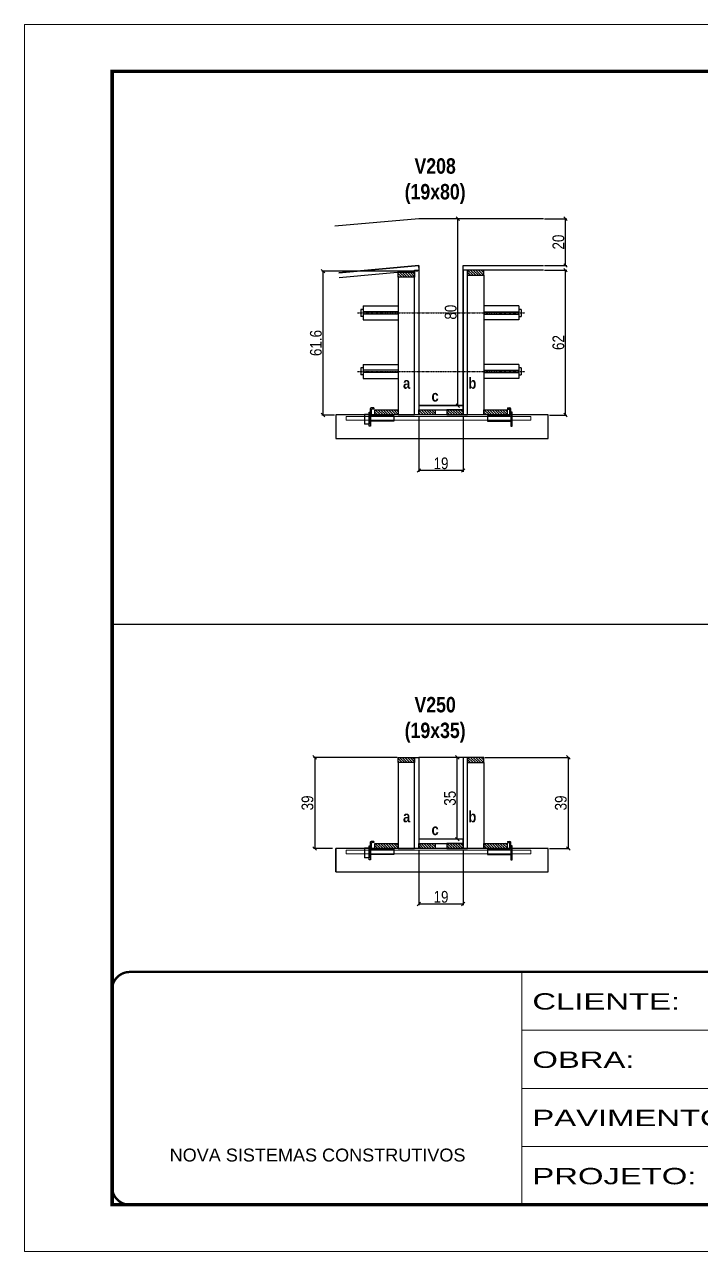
# Model space of a CAD drawing. Extents: x 3309 to 9590, y -2522 to 15424.
# Drawn here: x 8078 to 8657, y 8964 to 10014 of the extents above; entities that cross this region are included whole.
import ezdxf

# ---------------------------------------------------------------- set-up
doc = ezdxf.new("R2010")
doc.units = 0
for name, pattern in [('CONTINUO', [0]), ('DASHED', [0.75, 0.5, -0.25]), ('HIDDEN', [0.375, 0.25, -0.125])]:
    doc.linetypes.add(name, pattern=pattern)
for name, color, linetype in [('barrote', 251, 'Continuous'), ('COTA', 241, 'Continuous'), ('detalhes', 4, 'Continuous'), ('NOMENCLATURA', 7, 'Continuous'), ('Painéis', 200, 'Continuous'), ('presilha', 1, 'Continuous'), ('SARR_2.2x10', 60, 'Continuous'), ('SARR_2.2x7', 40, 'Continuous'), ('SARR_3.5x7', 81, 'Continuous'), ('TENSOR', 3, 'Continuous')]:
    doc.layers.add(name, color=color, linetype=linetype)
for name, color, linetype, lineweight in [('CONCRETO', 251, 'Continuous', 25), ('Folhas', 255, 'Continuous', 9), ('SARRAFO DE PRESSAO', 251, 'DASHED', 9), ('SCO-___-LAJ', 2, 'Continuous', 0)]:
    doc.layers.add(name, color=color, linetype=linetype, lineweight=lineweight)
doc.styles.add('ARIAL', font='arial.ttf')
doc.styles.add('COTA TECNICA 2X', font='techl___.ttf', dxfattribs={"height": 10})
doc.styles.add('TECNICA', font='techb___.ttf', dxfattribs={"height": 10})
doc.styles.add('Tecnologia', font='')
doc.styles.get('Tecnologia').set_extended_font_data('Forgotten Futurist')
doc.dimstyles.new('SECAO', dxfattribs={"dimscale": 0.333333, "dimtxt": 5, "dimasz": 9, "dimexe": 3, "dimexo": 3, "dimgap": 3, "dimtad": 1, "dimdec": 1, "dimlfac": 0.5, "dimzin": 12, "dimdsep": 46, "dimtxsty": 'COTA TECNICA 2X', "dimblk1": 'OBLIQUE', "dimblk2": 'OBLIQUE', "dimsah": 1, "dimcen": 0.9, "dimclrd": 4, "dimclre": 4, "dimclrt": 240, "dimadec": 1, "dimazin": 3, "dimtfac": 1, "dimtdec": 1, "dimtmove": 0, "dimatfit": 3, "dimfxl": 1, "dimtolj": 1, "dimtzin": 12, "dimarcsym": 0})
pattern_1 = [(135, (41650.9008, -113832.7499), (-1.122532015, -1.122532015), [])]
pattern_2 = [(135, (41650.9008, -114203.7488), (-1.122532015, -1.122532015), [])]

# ---------------------------------------------------------------- blocks, each defined once
blk = doc.blocks.new('9999999999')
at = {"color": 30, "linetype": 'CONTINUO'}
for p, q in [((98564.6, 34230.2), (98564.6, 34429.4)), ((98564.6, 34379.6), (99584, 34379.6)), ((98564.6, 34329.8), (99488, 34329.8)), ((98564.6, 34280), (99488, 34280))]:
    blk.add_line(p, q, dxfattribs=at)
at = {"color": 30, "linetype": 'CONTINUO', "const_width": 2}
blk.add_lwpolyline([(99584, 34230.2), (99584, 34414.4, 0.414214), (99569, 34429.4), (98229, 34429.4, 0.414214), (98214, 34414.4), (98214, 34245.2, 0.414214), (98229, 34230.2), (99584, 34230.2)], format="xyb", dxfattribs=at)
at = {"layer": 'Folhas'}
blk.add_lwpolyline([(98139, 34190.2), (99624, 34190.2), (99624, 35240.2), (98139, 35240.2)], close=True, dxfattribs=at)
at = {"layer": 'Folhas', "color": 30, "const_width": 3}
blk.add_lwpolyline([(98214, 34230.2), (99584, 34230.2), (99584, 35200.2), (98214, 35200.2)], close=True, dxfattribs=at)
at = {"color": 7, "linetype": 'Continuous', "ltscale": 5, "style": 'ARIAL'}
blk.add_text('NOVA SISTEMAS CONSTRUTIVOS', height=11.059, dxfattribs=at).set_placement((98263.2, 34267.2))
at = {"layer": 'Folhas', "color": 7, "style": 'Tecnologia', "width": 1.5}
for s, p in [('CLIENTE:', (98573.7, 34397.2)), ('OBRA:', (98573.7, 34347.3)), ('PAVIMENTO:', (98573.7, 34297.5)), ('PROJETO:', (98573.7, 34247.7))]:
    blk.add_text(s, height=14, dxfattribs=at).set_placement(p)
blk = doc.blocks.new('_Oblique')
at = {"color": 0, "linetype": 'ByBlock', "lineweight": -2}
blk.add_line((-0.5, -0.5), (0.5, 0.5), dxfattribs=at)
blk = doc.blocks.new('*D601')
at = {"layer": 'COTA', "color": 4, "lineweight": -2, "transparency": 16777216}
for p, q in [((8415.4, 9678.4), (8415.4, 9630.9)), ((8453.4, 9678.4), (8453.4, 9630.9)), ((8453.4, 9631.9), (8415.4, 9631.9))]:
    blk.add_line(p, q, dxfattribs=at)
at = {"layer": 'Defpoints', "color": 0, "transparency": 16777216}
for p in [(8415.4, 9679.4), (8453.4, 9679.4), (8415.4, 9631.9)]:
    blk.add_point(p, dxfattribs=at)
at = {"layer": 'COTA', "color": 4, "lineweight": -2, "transparency": 16777216, "xscale": 3, "yscale": 3, "zscale": 3, "rotation": 180}
blk.add_blockref('_Oblique', (8415.4, 9631.9), dxfattribs=at)
at = {"layer": 'COTA', "color": 4, "lineweight": -2, "transparency": 16777216, "xscale": 3, "yscale": 3, "zscale": 3}
blk.add_blockref('_Oblique', (8453.4, 9631.9), dxfattribs=at)
at = {"layer": 'COTA', "color": 240, "transparency": 16777216, "insert": (8434.4, 9638), "char_height": 10, "attachment_point": 5, "style": 'COTA TECNICA 2X'}
blk.add_mtext('\\A1;19', dxfattribs=at)
blk = doc.blocks.new('PRESILHA METÁLICA 1')
at = {"layer": 'presilha'}
for p, q in [((7.5, 10.6), (7.5, 19.9)), ((12, 21), (8.6, 21)), ((9, 11.6), (9, 18.9)), ((12, 19.5), (9.6, 19.5)), ((12, 21), (12, 19.5)), ((0, 13), (6, 13)), ((0, 13), (0, 0)), ((6, 0), (0, 0)), ((6, 15.5), (7.5, 15.5)), ((6, -2.5), (6, 15.5)), ((6, 13), (6, 0)), ((7.5, 15.5), (7.5, -2.5)), ((37.5, 4.1), (7.5, 4.1)), ((37.5, 11), (9.6, 11)), ((37.5, 11), (37.5, 4.1)), ((7.5, -2.5), (6, -2.5))]:
    blk.add_line(p, q, dxfattribs=at)
for centre, radius, start, end in [((8.6, 19.9), 1.14, 90, 180), ((9.6, 18.9), 0.57, 90, 180), ((9.6, 11.6), 0.57, 180, 270)]:
    blk.add_arc(centre, radius, start, end, dxfattribs=at)
blk = doc.blocks.new('PRESILHA METÁLICA 2')
at = {"layer": 'presilha'}
for p, q in [((-5.2, 23.5), (-5.2, 22)), ((-5.2, 23.5), (-1.9, 23.5)), ((-5.2, 22), (-2.8, 22)), ((-2.2, 14.1), (-2.2, 21.4)), ((0.8, 18), (-0.8, 18)), ((-0.8, 18), (-0.8, 0)), ((-0.8, 14.6), (-0.8, 22.4)), ((0.8, 0), (0.8, 18)), ((-30.8, 13.5), (-30.8, 6.6)), ((-30.8, 13.5), (-2.8, 13.5)), ((-30.8, 6.6), (-0.8, 6.6)), ((-0.8, 0), (0.8, 0))]:
    blk.add_line(p, q, dxfattribs=at)
for centre, radius, start, end in [((-2.8, 21.4), 0.57, 0, 90), ((-1.9, 22.4), 1.14, 0, 90), ((-2.8, 14.1), 0.57, 270, 0)]:
    blk.add_arc(centre, radius, start, end, dxfattribs=at)
blk = doc.blocks.new('*D602')
at = {"layer": 'COTA', "color": 4, "lineweight": -2, "transparency": 16777216}
for p, q in [((8452.4, 9847.4), (8447.8, 9847.4)), ((8448.8, 9687.4), (8448.8, 9847.4)), ((8452.4, 9687.4), (8447.8, 9687.4))]:
    blk.add_line(p, q, dxfattribs=at)
at = {"layer": 'Defpoints', "color": 0, "transparency": 16777216}
for p in [(8448.8, 9847.4), (8453.4, 9847.4), (8453.4, 9687.4)]:
    blk.add_point(p, dxfattribs=at)
at = {"layer": 'COTA', "color": 4, "lineweight": -2, "transparency": 16777216, "xscale": 3, "yscale": 3, "zscale": 3}
for p, rotation in [((8448.8, 9847.4), 90), ((8448.8, 9687.4), 270)]:
    blk.add_blockref('_Oblique', p, dxfattribs=dict(at, rotation=rotation))
at = {"layer": 'COTA', "color": 240, "transparency": 16777216, "insert": (8442.7, 9767.4), "char_height": 10, "attachment_point": 5, "rotation": 90, "style": 'COTA TECNICA 2X'}
blk.add_mtext('\\A1;80', dxfattribs=at)
blk = doc.blocks.new('*D603')
at = {"layer": 'COTA', "color": 4, "lineweight": -2, "transparency": 16777216}
for p, q in [((8523.1, 9803.4), (8542, 9803.4)), ((8541, 9679.4), (8541, 9803.4)), ((8527.2, 9679.4), (8542, 9679.4))]:
    blk.add_line(p, q, dxfattribs=at)
at = {"layer": 'Defpoints', "color": 0, "transparency": 16777216}
for p in [(8522.1, 9803.4), (8541, 9803.4), (8526.2, 9679.4)]:
    blk.add_point(p, dxfattribs=at)
at = {"layer": 'COTA', "color": 4, "lineweight": -2, "transparency": 16777216, "xscale": 3, "yscale": 3, "zscale": 3}
for p, rotation in [((8541, 9803.4), 90), ((8541, 9679.4), 270)]:
    blk.add_blockref('_Oblique', p, dxfattribs=dict(at, rotation=rotation))
at = {"layer": 'COTA', "color": 240, "transparency": 16777216, "insert": (8534.9, 9741.4), "char_height": 10, "attachment_point": 5, "rotation": 90, "style": 'COTA TECNICA 2X'}
blk.add_mtext('\\A1;62', dxfattribs=at)
blk = doc.blocks.new('*D604')
at = {"layer": 'COTA', "color": 4, "lineweight": -2, "transparency": 16777216}
for p, q in [((8523.1, 9847.4), (8542, 9847.4)), ((8541, 9807.4), (8541, 9847.4)), ((8523.1, 9807.4), (8542, 9807.4))]:
    blk.add_line(p, q, dxfattribs=at)
at = {"layer": 'Defpoints', "color": 0, "transparency": 16777216}
for p in [(8522.1, 9847.4), (8541, 9847.4), (8522.1, 9807.4)]:
    blk.add_point(p, dxfattribs=at)
at = {"layer": 'COTA', "color": 4, "lineweight": -2, "transparency": 16777216, "xscale": 3, "yscale": 3, "zscale": 3}
for p, rotation in [((8541, 9847.4), 90), ((8541, 9807.4), 270)]:
    blk.add_blockref('_Oblique', p, dxfattribs=dict(at, rotation=rotation))
at = {"layer": 'COTA', "color": 240, "transparency": 16777216, "insert": (8534.9, 9827.4), "char_height": 10, "attachment_point": 5, "rotation": 90, "style": 'COTA TECNICA 2X'}
blk.add_mtext('\\A1;20', dxfattribs=at)
blk = doc.blocks.new('*D605')
at = {"layer": 'COTA', "color": 4, "lineweight": -2, "transparency": 16777216}
for p, q in [((8414.4, 9802.5), (8332.4, 9802.5)), ((8333.4, 9679.4), (8333.4, 9802.5)), ((8343.3, 9679.4), (8332.4, 9679.4))]:
    blk.add_line(p, q, dxfattribs=at)
at = {"layer": 'Defpoints', "color": 0, "transparency": 16777216}
for p in [(8333.4, 9802.5), (8415.4, 9802.5), (8344.3, 9679.4)]:
    blk.add_point(p, dxfattribs=at)
at = {"layer": 'COTA', "color": 4, "lineweight": -2, "transparency": 16777216, "xscale": 3, "yscale": 3, "zscale": 3}
for p, rotation in [((8333.4, 9802.5), 90), ((8333.4, 9679.4), 270)]:
    blk.add_blockref('_Oblique', p, dxfattribs=dict(at, rotation=rotation))
at = {"layer": 'COTA', "color": 240, "transparency": 16777216, "insert": (8327.3, 9741), "char_height": 10, "attachment_point": 5, "rotation": 90, "style": 'COTA TECNICA 2X'}
blk.add_mtext('\\A1;61.6', dxfattribs=at)
blk = doc.blocks.new('*D1116')
at = {"layer": 'COTA', "color": 4, "lineweight": -2, "transparency": 16777216}
for p, q in [((8415.4, 9307.4), (8415.4, 9259.9)), ((8453.4, 9307.4), (8453.4, 9259.9)), ((8453.4, 9260.9), (8415.4, 9260.9))]:
    blk.add_line(p, q, dxfattribs=at)
at = {"layer": 'Defpoints', "color": 0, "transparency": 16777216}
for p in [(8415.4, 9308.4), (8453.4, 9308.4), (8415.4, 9260.9)]:
    blk.add_point(p, dxfattribs=at)
at = {"layer": 'COTA', "color": 4, "lineweight": -2, "transparency": 16777216, "xscale": 3, "yscale": 3, "zscale": 3, "rotation": 180}
blk.add_blockref('_Oblique', (8415.4, 9260.9), dxfattribs=at)
at = {"layer": 'COTA', "color": 4, "lineweight": -2, "transparency": 16777216, "xscale": 3, "yscale": 3, "zscale": 3}
blk.add_blockref('_Oblique', (8453.4, 9260.9), dxfattribs=at)
at = {"layer": 'COTA', "color": 240, "transparency": 16777216, "insert": (8434.4, 9267), "char_height": 10, "attachment_point": 5, "style": 'COTA TECNICA 2X'}
blk.add_mtext('\\A1;19', dxfattribs=at)
blk = doc.blocks.new('*D1111')
at = {"layer": 'COTA', "color": 4, "lineweight": -2, "transparency": 16777216}
for p, q in [((8396.8, 9386.4), (8325.3, 9386.4)), ((8326.3, 9386.4), (8326.3, 9308.4)), ((8341.5, 9308.4), (8325.3, 9308.4))]:
    blk.add_line(p, q, dxfattribs=at)
at = {"layer": 'Defpoints', "color": 0, "transparency": 16777216}
for p in [(8397.8, 9386.4), (8326.3, 9308.4), (8342.5, 9308.4)]:
    blk.add_point(p, dxfattribs=at)
at = {"layer": 'COTA', "color": 4, "lineweight": -2, "transparency": 16777216, "xscale": 3, "yscale": 3, "zscale": 3}
for p, rotation in [((8326.3, 9386.4), 90), ((8326.3, 9308.4), 270)]:
    blk.add_blockref('_Oblique', p, dxfattribs=dict(at, rotation=rotation))
at = {"layer": 'COTA', "color": 240, "transparency": 16777216, "insert": (8320.1, 9347.4), "char_height": 10, "attachment_point": 5, "rotation": 90, "style": 'COTA TECNICA 2X'}
blk.add_mtext('\\A1;39', dxfattribs=at)
blk = doc.blocks.new('*D1112')
at = {"layer": 'COTA', "color": 4, "lineweight": -2, "transparency": 16777216}
for p, q in [((8472, 9386.4), (8544.3, 9386.4)), ((8543.3, 9386.4), (8543.3, 9308.4)), ((8527.2, 9308.4), (8544.3, 9308.4))]:
    blk.add_line(p, q, dxfattribs=at)
at = {"layer": 'Defpoints', "color": 0, "transparency": 16777216}
for p in [(8471, 9386.4), (8526.2, 9308.4), (8543.3, 9308.4)]:
    blk.add_point(p, dxfattribs=at)
at = {"layer": 'COTA', "color": 4, "lineweight": -2, "transparency": 16777216, "xscale": 3, "yscale": 3, "zscale": 3}
for p, rotation in [((8543.3, 9386.4), 90), ((8543.3, 9308.4), 270)]:
    blk.add_blockref('_Oblique', p, dxfattribs=dict(at, rotation=rotation))
at = {"layer": 'COTA', "color": 240, "transparency": 16777216, "insert": (8537, 9347.4), "char_height": 10, "attachment_point": 5, "rotation": 90, "style": 'COTA TECNICA 2X'}
blk.add_mtext('\\A1;39', dxfattribs=at)
blk = doc.blocks.new('*D1113')
at = {"layer": 'COTA', "color": 4, "lineweight": -2, "transparency": 16777216}
for p, q in [((8452.4, 9386.4), (8447.3, 9386.4)), ((8448.3, 9316.4), (8448.3, 9386.4)), ((8452.4, 9316.4), (8447.3, 9316.4))]:
    blk.add_line(p, q, dxfattribs=at)
at = {"layer": 'Defpoints', "color": 0, "transparency": 16777216}
for p in [(8448.3, 9386.4), (8453.4, 9386.4), (8453.4, 9316.4)]:
    blk.add_point(p, dxfattribs=at)
at = {"layer": 'COTA', "color": 4, "lineweight": -2, "transparency": 16777216, "xscale": 3, "yscale": 3, "zscale": 3}
for p, rotation in [((8448.3, 9386.4), 90), ((8448.3, 9316.4), 270)]:
    blk.add_blockref('_Oblique', p, dxfattribs=dict(at, rotation=rotation))
at = {"layer": 'COTA', "color": 240, "transparency": 16777216, "insert": (8442.1, 9351.4), "char_height": 10, "attachment_point": 5, "rotation": 90, "style": 'COTA TECNICA 2X'}
blk.add_mtext('\\A1;35', dxfattribs=at)

msp = doc.modelspace()

# ---------------------------------------------------------------- hatches: boundary and pattern name
at = {"layer": 'SARR_2.2x10'}
h = msp.add_hatch(dxfattribs=at)
h.set_pattern_fill('ANSI31', color=256, scale=0.5, angle=90)
h.set_pattern_definition([(135, (41571.3008, -113832.7499), (-1.122532015, -1.122532015), [])])
h.paths.add_polyline_path([(8377.76, 9683.82), (8377.76, 9679.42), (8397.76, 9679.42), (8397.76, 9683.82)])
h = msp.add_hatch(dxfattribs=at)
h.set_pattern_fill('ANSI31', color=256, scale=0.5, angle=90)
h.set_pattern_definition([(135, (41664.5008, -113832.7499), (-1.122532015, -1.122532015), [])])
h.paths.add_polyline_path([(8470.96, 9683.82), (8470.96, 9679.42), (8490.96, 9679.42), (8490.96, 9683.82)])
h = msp.add_hatch(dxfattribs=at)
h.set_pattern_fill('ANSI31', color=256, scale=0.5, angle=90)
h.set_pattern_definition([(135, (41571.3008, -114203.7488), (-1.122532015, -1.122532015), [])])
h.paths.add_polyline_path([(8377.76, 9312.82), (8377.76, 9308.42), (8397.76, 9308.42), (8397.76, 9312.82)])
h = msp.add_hatch(dxfattribs=at)
h.set_pattern_fill('ANSI31', color=256, scale=0.5, angle=90)
h.set_pattern_definition([(135, (41664.5008, -114203.7488), (-1.122532015, -1.122532015), [])])
h.paths.add_polyline_path([(8470.96, 9312.82), (8470.96, 9308.42), (8490.96, 9308.42), (8490.96, 9312.82)])
at = {"layer": 'SARR_2.2x7'}
h = msp.add_hatch(dxfattribs=at)
h.set_pattern_fill('ANSI31', color=256, scale=0.5, angle=90)
h.set_pattern_definition([(135, (41585.3008, -113714.906), (-1.122532015, -1.122532015), [])])
h.paths.add_polyline_path([(8411.76, 9801.66), (8411.76, 9797.26), (8397.76, 9797.26), (8397.76, 9801.66)])
h = msp.add_hatch(dxfattribs=at)
h.set_pattern_fill('ANSI31', color=256, scale=0.5, angle=90)
h.set_pattern_definition([(135, (41565.3008, -113713.1499), (-1.122532015, -1.122532015), [])])
h.paths.add_polyline_path([(8456.96, 9803.42), (8456.96, 9799.02), (8470.96, 9799.02), (8470.96, 9803.42)])
h = msp.add_hatch(dxfattribs=at)
h.set_pattern_fill('ANSI31', color=256, scale=0.5, angle=90)
h.set_pattern_definition(pattern_1)
h.paths.add_polyline_path([(8429.36, 9679.42), (8429.36, 9683.82), (8415.36, 9683.82), (8415.36, 9679.42)])
h = msp.add_hatch(dxfattribs=at)
h.set_pattern_fill('ANSI31', color=256, scale=0.5, angle=90)
h.set_pattern_definition(pattern_1)
h.paths.add_polyline_path([(8439.36, 9683.82), (8439.36, 9679.42), (8453.36, 9679.42), (8453.36, 9683.82)])
h = msp.add_hatch(dxfattribs=at)
h.set_pattern_fill('ANSI31', color=256, scale=0.5, angle=90)
h.set_pattern_definition([(135, (41585.3008, -114130.1488), (-1.122532015, -1.122532015), [])])
h.paths.add_polyline_path([(8411.76, 9386.42), (8411.76, 9382.02), (8397.76, 9382.02), (8397.76, 9386.42)])
h = msp.add_hatch(dxfattribs=at)
h.set_pattern_fill('ANSI31', color=256, scale=0.5, angle=90)
h.set_pattern_definition([(135, (41565.3008, -114130.1488), (-1.122532015, -1.122532015), [])])
h.paths.add_polyline_path([(8456.96, 9386.42), (8456.96, 9382.02), (8470.96, 9382.02), (8470.96, 9386.42)])
h = msp.add_hatch(dxfattribs=at)
h.set_pattern_fill('ANSI31', color=256, scale=0.5, angle=90)
h.set_pattern_definition(pattern_2)
h.paths.add_polyline_path([(8429.36, 9308.42), (8429.36, 9312.82), (8415.36, 9312.82), (8415.36, 9308.42)])
h = msp.add_hatch(dxfattribs=at)
h.set_pattern_fill('ANSI31', color=256, scale=0.5, angle=90)
h.set_pattern_definition(pattern_2)
h.paths.add_polyline_path([(8439.36, 9312.82), (8439.36, 9308.42), (8453.36, 9308.42), (8453.36, 9312.82)])

# ---------------------------------------------------------------- linework, layer by layer
at = {"ltscale": 3}
for p, q in [((8365.76, 9769.78), (8365.76, 9763.78)), ((8367.76, 9769.78), (8365.76, 9769.78)), ((8367.76, 9772.78), (8367.76, 9760.78)), ((8367.76, 9772.78), (8397.76, 9772.78)), ((8397.76, 9767.78), (8367.76, 9767.78)), ((8397.76, 9765.78), (8367.76, 9765.78)), ((8500.96, 9772.78), (8470.96, 9772.78)), ((8470.96, 9767.78), (8500.96, 9767.78)), ((8470.96, 9765.78), (8500.96, 9765.78)), ((8500.96, 9772.78), (8500.96, 9760.78)), ((8502.96, 9769.78), (8500.96, 9769.78)), ((8502.96, 9769.78), (8502.96, 9763.78)), ((8367.76, 9763.78), (8365.76, 9763.78)), ((8367.76, 9760.78), (8397.76, 9760.78)), ((8500.96, 9760.78), (8470.96, 9760.78)), ((8500.96, 9763.78), (8502.96, 9763.78)), ((8365.76, 9719.7), (8365.76, 9713.7)), ((8367.76, 9719.7), (8365.76, 9719.7)), ((8367.76, 9713.7), (8365.76, 9713.7)), ((8367.76, 9722.7), (8367.76, 9710.7)), ((8367.76, 9722.7), (8397.76, 9722.7)), ((8397.76, 9717.7), (8367.76, 9717.7)), ((8397.76, 9715.7), (8367.76, 9715.7)), ((8500.96, 9722.7), (8470.96, 9722.7)), ((8470.96, 9717.7), (8500.96, 9717.7)), ((8470.96, 9715.7), (8500.96, 9715.7)), ((8500.96, 9722.7), (8500.96, 9710.7)), ((8502.96, 9719.7), (8500.96, 9719.7)), ((8500.96, 9713.7), (8502.96, 9713.7)), ((8502.96, 9719.7), (8502.96, 9713.7)), ((8367.76, 9710.7), (8397.76, 9710.7)), ((8500.96, 9710.7), (8470.96, 9710.7))]:
    msp.add_line(p, q, dxfattribs=at)
at = {"layer": 'barrote'}
msp.add_lwpolyline([(8344.31, 9659.42), (8526.22, 9659.42), (8526.22, 9679.42), (8344.31, 9679.42)], close=True, dxfattribs=at)
at = {"layer": 'barrote', "elevation": 0}
msp.add_lwpolyline([(8344.31, 9288.42), (8526.22, 9288.42), (8526.22, 9308.42), (8344.31, 9308.42)], close=True, dxfattribs=at)
at = {"layer": 'CONCRETO', "linetype": 'Continuous'}
msp.add_line((8453.36, 9386.42), (8415.36, 9386.42), dxfattribs=at)
for points in [[(8522.06, 9847.42), (8415.36, 9847.42), (8343.36, 9840.96)], [(8346.94, 9801.12), (8415.36, 9807.26), (8415.36, 9687.42), (8453.36, 9687.42), (8453.36, 9807.42), (8522.06, 9807.42)]]:
    msp.add_lwpolyline(points, dxfattribs=at)
at = {"layer": 'COTA'}
msp.add_line((8152.87, 9500.33), (9522.87, 9500.33), dxfattribs=at)
at = {"layer": 'detalhes', "color": 250}
msp.add_line((8344.31, 9288.42), (8344.31, 9308.42), dxfattribs=at)
at = {"layer": 'Painéis', "linetype": 'Continuous'}
for points in [[(8347.3, 9797.14), (8415.72, 9803.27), (8415.36, 9807.26), (8346.94, 9801.12)], [(8522.06, 9803.42), (8453.36, 9803.42), (8453.36, 9807.42), (8522.06, 9807.42)]]:
    msp.add_lwpolyline(points, dxfattribs=at)
for points in [[(8411.76, 9679.42), (8411.76, 9803.24), (8415.36, 9803.24), (8415.36, 9679.42)], [(8456.96, 9679.42), (8456.96, 9803.42), (8453.36, 9803.42), (8453.36, 9679.42)], [(8453.36, 9687.42), (8415.36, 9687.42), (8415.36, 9683.82), (8453.36, 9683.82)]]:
    msp.add_lwpolyline(points, close=True, dxfattribs=at)
at = {"layer": 'Painéis', "linetype": 'Continuous', "elevation": 0}
for points in [[(8411.76, 9308.42), (8411.76, 9386.42), (8415.36, 9386.42), (8415.36, 9308.42)], [(8456.96, 9308.42), (8456.96, 9386.42), (8453.36, 9386.42), (8453.36, 9308.42)], [(8453.36, 9316.42), (8415.36, 9316.42), (8415.36, 9312.82), (8453.36, 9312.82)]]:
    msp.add_lwpolyline(points, close=True, dxfattribs=at)
at = {"layer": 'SARR_2.2x10'}
for points in [[(8377.76, 9683.82), (8397.76, 9683.82), (8397.76, 9679.42), (8377.76, 9679.42)], [(8470.96, 9683.82), (8490.96, 9683.82), (8490.96, 9679.42), (8470.96, 9679.42)]]:
    msp.add_lwpolyline(points, close=True, dxfattribs=at)
at = {"layer": 'SARR_2.2x10', "elevation": 0}
for points in [[(8377.76, 9312.82), (8397.76, 9312.82), (8397.76, 9308.42), (8377.76, 9308.42)], [(8470.96, 9312.82), (8490.96, 9312.82), (8490.96, 9308.42), (8470.96, 9308.42)]]:
    msp.add_lwpolyline(points, close=True, dxfattribs=at)
at = {"layer": 'SARR_2.2x7', "elevation": 0}
for points in [[(8397.76, 9801.66), (8411.76, 9801.66), (8411.76, 9797.26), (8397.76, 9797.26)], [(8470.96, 9803.42), (8456.96, 9803.42), (8456.96, 9799.02), (8470.96, 9799.02)], [(8415.36, 9312.82), (8429.36, 9312.82), (8429.36, 9308.42), (8415.36, 9308.42)], [(8453.36, 9312.82), (8439.36, 9312.82), (8439.36, 9308.42), (8453.36, 9308.42)]]:
    msp.add_lwpolyline(points, close=True, dxfattribs=at)
at = {"layer": 'SARR_2.2x7'}
for points in [[(8415.36, 9683.82), (8429.36, 9683.82), (8429.36, 9679.42), (8415.36, 9679.42)], [(8453.36, 9683.82), (8439.36, 9683.82), (8439.36, 9679.42), (8453.36, 9679.42)], [(8397.76, 9386.42), (8411.76, 9386.42), (8411.76, 9382.02), (8397.76, 9382.02)], [(8470.96, 9386.42), (8456.96, 9386.42), (8456.96, 9382.02), (8470.96, 9382.02)]]:
    msp.add_lwpolyline(points, close=True, dxfattribs=at)
at = {"layer": 'SARR_3.5x7'}
for points in [[(8411.76, 9797.26), (8397.76, 9797.26), (8397.76, 9679.42), (8411.76, 9679.42)], [(8456.96, 9799.02), (8470.96, 9799.02), (8470.96, 9679.42), (8456.96, 9679.42)]]:
    msp.add_lwpolyline(points, close=True, dxfattribs=at)
at = {"layer": 'SARR_3.5x7', "elevation": 0}
for points in [[(8411.76, 9382.02), (8397.76, 9382.02), (8397.76, 9308.42), (8411.76, 9308.42)], [(8456.96, 9382.02), (8470.96, 9382.02), (8470.96, 9308.42), (8456.96, 9308.42)]]:
    msp.add_lwpolyline(points, close=True, dxfattribs=at)
at = {"layer": 'SCO-___-LAJ', "color": 1}
msp.add_lwpolyline([(8353.31, 9678.09), (8511.14, 9678.09), (8511.14, 9674.89), (8353.31, 9674.89)], close=True, dxfattribs=at)
at = {"layer": 'SCO-___-LAJ', "color": 1, "elevation": 0}
msp.add_lwpolyline([(8353.31, 9307.09), (8511.14, 9307.09), (8511.14, 9303.89), (8353.31, 9303.89)], close=True, dxfattribs=at)
at = {"layer": 'TENSOR', "linetype": 'HIDDEN', "ltscale": 0.5}
for p, q in [((8362.76, 9766.78), (8506.27, 9766.78)), ((8362.76, 9716.7), (8506.27, 9716.7))]:
    msp.add_line(p, q, dxfattribs=at)

# ---------------------------------------------------------------- block references
at = {"layer": 'presilha', "xscale": 0.6666666666666666, "yscale": 0.6666666666666666, "zscale": 0.6666666666666666}
for name, p in [('PRESILHA METÁLICA 1', (8368.89, 9671.45)), ('PRESILHA METÁLICA 2', (8494.64, 9669.79)), ('PRESILHA METÁLICA 1', (8368.89, 9300.45)), ('PRESILHA METÁLICA 2', (8494.64, 9298.79))]:
    msp.add_blockref(name, p, dxfattribs=at)
at = {"layer": 'SARRAFO DE PRESSAO', "color": 6, "linetype": 'ByBlock'}
msp.add_blockref('9999999999', (-90061.11, -25226.65), dxfattribs=at)

# ---------------------------------------------------------------- texts
at = {"layer": 'detalhes', "style": 'TECNICA'}
for s, p in [('a', (8401.89, 9701.86)), ('b', (8457.86, 9701.85)), ('c', (8426.25, 9690.89)), ('a', (8401.89, 9330.86)), ('b', (8457.86, 9330.85)), ('c', (8426.25, 9319.89))]:
    msp.add_text(s, height=9.6, dxfattribs=at).set_placement(p)
at = {"layer": 'NOMENCLATURA', "char_height": 13.2, "attachment_point": 2, "style": 'TECNICA'}
for s, insert in [('V208\\P(19x80)', (8429.36, 9899.11)), ('V250\\P(19x35)', (8429.36, 9438.12))]:
    msp.add_mtext_dynamic_manual_height_columns(s, width=300.2766, gutter_width=1, heights=[0], dxfattribs=dict(at, insert=insert))

# ---------------------------------------------------------------- dimensions: what is measured, and where the dimension line sits
at = {"layer": 'COTA'}
for base, p1, p2, picture, middle in [((8448.79, 9847.42), (8453.36, 9687.42), (8453.36, 9847.42), '*D602', (8442.66, 9767.42)), ((8541.05, 9847.42), (8522.06, 9807.42), (8522.06, 9847.42), '*D604', (8534.95, 9827.42)), ((8333.36, 9802.54), (8344.31, 9679.42), (8415.36, 9802.54), '*D605', (8327.26, 9740.98)), ((8541.05, 9803.42), (8526.22, 9679.42), (8522.06, 9803.42), '*D603', (8534.95, 9741.42)), ((8326.32, 9308.42), (8397.76, 9386.42), (8342.55, 9308.42), '*D1111', (8320.07, 9347.42)), ((8448.29, 9386.42), (8453.36, 9316.42), (8453.36, 9386.42), '*D1113', (8442.07, 9351.42)), ((8543.28, 9308.42), (8470.96, 9386.42), (8526.18, 9308.42), '*D1112', (8537.03, 9347.42))]:
    dim = msp.add_linear_dim(base=base, p1=p1, p2=p2, angle=90, dimstyle='SECAO', dxfattribs=at)
    dim.commit()
    dim.dimension.update_dxf_attribs({"geometry": picture, "text_midpoint": middle})
for base, p1, p2, picture, middle in [((8415.36, 9631.95), (8453.36, 9679.42), (8415.36, 9679.42), '*D601', (8434.36, 9631.95)), ((8415.36, 9260.95), (8453.36, 9308.42), (8415.36, 9308.42), '*D1116', (8434.36, 9260.95))]:
    dim = msp.add_linear_dim(base=base, p1=p1, p2=p2, angle=180, dimstyle='SECAO', dxfattribs=at)
    dim.commit()
    dim.dimension.update_dxf_attribs({"geometry": picture, "text_midpoint": middle, "dimtype": 160})

doc.saveas('drawing.dxf')
